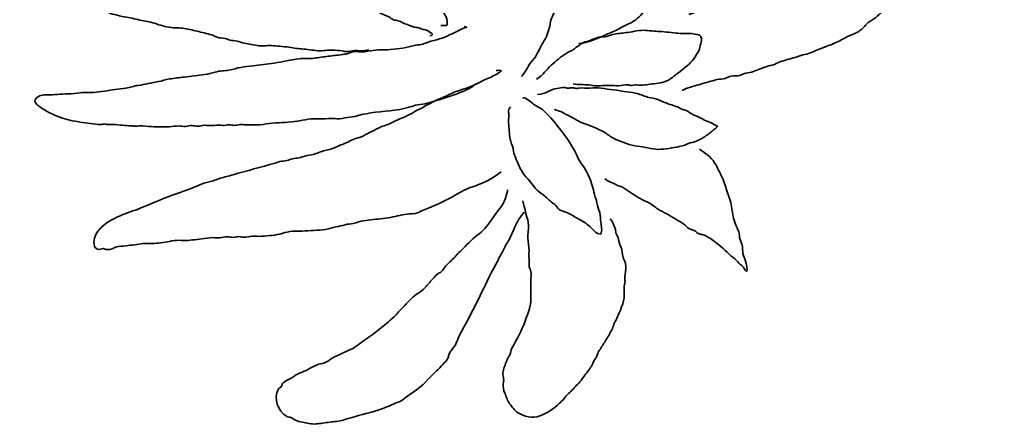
# Model space of a CAD drawing. Header units: millimetres. Extents: x 303.9 to 374.2, y -244.7 to -222.4.
# Drawn here: x 346.351 to 348.913, y -238.416 to -237.359 of the extents above; entities that cross this region are included whole.
import ezdxf

# ---------------------------------------------------------------- set-up
doc = ezdxf.new("R2010")
doc.units = ezdxf.units.MM
doc.header["$MEASUREMENT"] = 0
doc.layers.add('Bottom', color=7, linetype='Continuous', lineweight=0)

msp = doc.modelspace()

# ---------------------------------------------------------------- linework, layer by layer
at = {"layer": 'Bottom', "color": 18, "lineweight": 35, "true_color": 0x000000}
for points, knots in [([(346.9304, -235.2477), (346.9529, -235.2545), (346.9664, -235.2674), (346.9851, -235.2794), (346.9947, -235.2855), (347.0034, -235.2906), (347.0132, -235.2958), (347.0213, -235.3), (347.0261, -235.3068), (347.0336, -235.312), (347.0662, -235.3344), (347.0944, -235.3619), (347.1199, -235.3909), (347.1341, -235.4071), (347.1513, -235.4179), (347.1669, -235.4327), (347.1793, -235.4446), (347.189, -235.4597), (347.203, -235.4701), (347.2108, -235.4758), (347.2195, -235.4808), (347.227, -235.4869), (347.2348, -235.4933), (347.2388, -235.5016), (347.2453, -235.5092), (347.2498, -235.5146), (347.2551, -235.5193), (347.2594, -235.5248), (347.2647, -235.5318), (347.267, -235.5406), (347.2738, -235.5466), (347.2626, -235.5572), (347.2376, -235.5527), (347.2243, -235.5503), (347.215, -235.5485), (347.2074, -235.55), (347.198, -235.5495), (347.1847, -235.5488), (347.1746, -235.5419), (347.1622, -235.5393), (347.1529, -235.5373), (347.1444, -235.538), (347.1351, -235.5351), (347.1272, -235.5326), (347.1198, -235.5309), (347.1117, -235.5292), (347.0911, -235.5248), (347.0705, -235.5197), (347.0496, -235.5165), (347.0346, -235.5142), (347.0215, -235.5128), (347.0066, -235.5092), (346.9972, -235.507), (346.9876, -235.5054), (346.9782, -235.503), (346.9652, -235.4998), (346.9544, -235.4905), (346.9422, -235.4851), (346.9268, -235.4783), (346.9128, -235.4692), (346.8983, -235.4613), (346.8781, -235.4503), (346.8622, -235.4356), (346.8436, -235.4233), (346.8273, -235.4127), (346.8108, -235.4034), (346.7961, -235.3905), (346.7819, -235.3781), (346.7663, -235.366), (346.7498, -235.3557), (346.7345, -235.3461), (346.7185, -235.3379), (346.7023, -235.3298), (346.6836, -235.3203), (346.6691, -235.3063), (346.6511, -235.2951), (346.643, -235.29), (346.6355, -235.2856), (346.6288, -235.2792), (346.623, -235.2737), (346.6187, -235.2665), (346.6126, -235.2613), (346.6061, -235.2558), (346.5979, -235.2519), (346.5912, -235.2463), (346.5834, -235.2397), (346.574, -235.2335), (346.5649, -235.2286), (346.5557, -235.2235), (346.55, -235.2161), (346.5411, -235.2108), (346.5327, -235.2057), (346.5245, -235.2036), (346.5165, -235.1972), (346.5088, -235.191), (346.5052, -235.1864), (346.4968, -235.182), (346.4857, -235.1761), (346.4744, -235.1691), (346.4636, -235.1628), (346.4545, -235.1574), (346.4501, -235.1562), (346.4406, -235.1529), (346.4315, -235.1497), (346.4245, -235.1429), (346.4147, -235.1402), (346.4069, -235.1381), (346.4, -235.1335), (346.3918, -235.1318), (346.3809, -235.1296), (346.3714, -235.1302), (346.3606, -235.1266), (346.3432, -235.1209), (346.3244, -235.1157), (346.3062, -235.1128), (346.2977, -235.1115), (346.2875, -235.1094), (346.279, -235.1091), (346.2731, -235.1088), (346.2676, -235.1103), (346.2616, -235.11), (346.2541, -235.1095), (346.2468, -235.1061), (346.2393, -235.1057), (346.2312, -235.1052), (346.2238, -235.1081), (346.2159, -235.108), (346.2065, -235.1078), (346.2006, -235.1051), (346.1907, -235.1065), (346.1829, -235.1075), (346.1709, -235.1109), (346.1634, -235.1102), (346.1552, -235.1094), (346.1521, -235.1074), (346.1432, -235.1082), (346.136, -235.1088), (346.1307, -235.1061), (346.1238, -235.1059), (346.1167, -235.1056), (346.1097, -235.1088), (346.1026, -235.1084), (346.0946, -235.108), (346.0895, -235.1063), (346.0812, -235.1071), (346.0718, -235.1079), (346.0624, -235.1094), (346.053, -235.1106), (346.0452, -235.1116), (346.0369, -235.112), (346.0291, -235.1135), (346.019, -235.1156), (346.0112, -235.1206), (346.0018, -235.1249), (345.9871, -235.1317), (345.9715, -235.1351), (345.9566, -235.1404), (345.9228, -235.1523), (345.8873, -235.1499), (345.8525, -235.1578), (345.844, -235.1598), (345.8363, -235.1646), (345.8282, -235.1678), (345.8187, -235.1716), (345.8088, -235.1708), (345.7995, -235.1745), (345.7914, -235.1777), (345.7861, -235.1836), (345.7771, -235.1855), (345.7667, -235.1878), (345.7603, -235.1895), (345.7504, -235.1936), (345.7345, -235.2002), (345.7221, -235.2098), (345.7089, -235.2195), (345.7009, -235.2254), (345.6907, -235.2285), (345.6817, -235.2328), (345.672, -235.2374), (345.6632, -235.2433), (345.6532, -235.2476), (345.6366, -235.2547), (345.6214, -235.2644), (345.6046, -235.2724), (345.5968, -235.2761), (345.5875, -235.2791), (345.5808, -235.2839), (345.5703, -235.2913), (345.5631, -235.303), (345.5526, -235.3102), (345.5364, -235.3212), (345.5199, -235.3232), (345.5072, -235.3393), (345.5, -235.3484), (345.4993, -235.3564), (345.4943, -235.3661), (345.4894, -235.3757), (345.4785, -235.3884), (345.4706, -235.3959), (345.4575, -235.4083), (345.4371, -235.4143), (345.4236, -235.4268), (345.4077, -235.4416), (345.3928, -235.4554), (345.372, -235.4633), (345.3616, -235.4672), (345.3591, -235.4719), (345.3514, -235.4783), (345.3437, -235.4847), (345.3329, -235.489), (345.3246, -235.4949), (345.3101, -235.5053), (345.2921, -235.5135), (345.277, -235.524), (345.2592, -235.5363), (345.2465, -235.5583), (345.2308, -235.5732), (345.2153, -235.5879), (345.2049, -235.605), (345.1933, -235.6222), (345.1861, -235.6328), (345.1806, -235.644), (345.1736, -235.6547), (345.1683, -235.6628), (345.1613, -235.6697), (345.1573, -235.6787), (345.1532, -235.6879), (345.1543, -235.6973), (345.1519, -235.7072), (345.1493, -235.7182), (345.1434, -235.7264), (345.1394, -235.7369), (345.1361, -235.7455), (345.1338, -235.7544), (345.1304, -235.7631), (345.1277, -235.7699), (345.1231, -235.7749), (345.1197, -235.7817), (345.1156, -235.7899), (345.1149, -235.7995), (345.1097, -235.8075), (345.1035, -235.8171), (345.0971, -235.8277), (345.09, -235.8367), (345.0786, -235.8514), (345.0696, -235.8645), (345.0635, -235.8817), (345.0616, -235.8871), (345.0628, -235.8918), (345.0617, -235.8972), (345.0607, -235.9027), (345.0575, -235.9072), (345.0557, -235.9127), (345.0527, -235.9219), (345.0511, -235.932), (345.0488, -235.9413), (345.047, -235.9489), (345.0485, -235.9568), (345.0472, -235.9639), (345.0458, -235.9724), (345.039, -235.9776), (345.0355, -235.9855), (345.0252, -236.0087), (345.009, -236.0299), (345.0001, -236.0528), (344.986, -236.0891), (344.9671, -236.1204), (344.9466, -236.1536), (344.9408, -236.1631), (344.9312, -236.1692), (344.9247, -236.1784), (344.9183, -236.1876), (344.9091, -236.1992), (344.901, -236.2071), (344.8975, -236.2105), (344.8921, -236.2125), (344.8889, -236.2159), (344.8853, -236.2195), (344.8833, -236.2253), (344.8803, -236.2293), (344.8714, -236.2411), (344.8612, -236.2525), (344.8509, -236.2631), (344.8348, -236.2798), (344.8224, -236.2955), (344.8113, -236.3155), (344.8013, -236.3335), (344.792, -236.3525), (344.7802, -236.3692), (344.7735, -236.3786), (344.7707, -236.3887), (344.765, -236.3988), (344.7597, -236.4083), (344.7549, -236.418), (344.7496, -236.4275), (344.7441, -236.4375), (344.7373, -236.4467), (344.7323, -236.4569), (344.728, -236.4659), (344.7213, -236.4741), (344.7185, -236.4834), (344.7122, -236.5048), (344.7025, -236.5255), (344.6892, -236.5439), (344.6832, -236.5523), (344.6807, -236.5621), (344.6749, -236.5708), (344.6678, -236.5812), (344.6577, -236.5892), (344.6529, -236.6005), (344.6484, -236.6109), (344.6431, -236.6178), (344.6372, -236.6273), (344.6316, -236.6363), (344.6303, -236.6458), (344.6268, -236.6555), (344.6227, -236.6662), (344.6173, -236.6766), (344.6127, -236.6871), (344.6087, -236.6963), (344.6082, -236.7064), (344.6048, -236.7158), (344.5971, -236.7374), (344.5961, -236.7614), (344.5932, -236.7844), (344.5902, -236.8083), (344.6044, -236.8246), (344.6088, -236.8472), (344.6159, -236.8845), (344.6365, -236.9231), (344.6324, -236.9625), (344.6279, -237.0054), (344.6259, -237.0508), (344.6183, -237.0932), (344.6112, -237.1334), (344.6232, -237.1781), (344.6287, -237.2182), (344.635, -237.2638), (344.6304, -237.3111), (344.6235, -237.3564), (344.6201, -237.3789), (344.6197, -237.4037), (344.612, -237.4254), (344.6029, -237.4509), (344.5892, -237.4753), (344.5749, -237.4985), (344.5617, -237.5199), (344.5536, -237.5433), (344.5402, -237.5642), (344.532, -237.5773), (344.5262, -237.5913), (344.5181, -237.6047), (344.5111, -237.6161), (344.503, -237.6279), (344.4979, -237.6401), (344.4892, -237.6606), (344.4717, -237.6787), (344.46, -237.6981), (344.4545, -237.7073), (344.4466, -237.7148), (344.442, -237.7244), (344.4357, -237.7375), (344.4309, -237.7511), (344.4232, -237.7638), (344.4179, -237.7725), (344.4128, -237.7813), (344.4076, -237.7902), (344.4008, -237.8016), (344.3913, -237.8084), (344.3824, -237.8187), (344.3689, -237.8345), (344.3562, -237.8495), (344.3409, -237.8635), (344.3332, -237.8705), (344.3239, -237.8786), (344.3174, -237.8864), (344.3104, -237.8947), (344.3063, -237.9047), (344.2996, -237.9133), (344.2942, -237.92), (344.2884, -237.9263), (344.2829, -237.933), (344.2767, -237.9407), (344.2778, -237.948), (344.2727, -237.9551), (344.2676, -237.9441), (344.2623, -237.9318), (344.2581, -237.9201), (344.2543, -237.9092), (344.2493, -237.9039), (344.242, -237.8945), (344.2348, -237.8852), (344.231, -237.8748), (344.2262, -237.8642), (344.2101, -237.8287), (344.1971, -237.792), (344.1927, -237.7537), (344.1906, -237.7359), (344.181, -237.7203), (344.1762, -237.7031), (344.174, -237.6948), (344.174, -237.685), (344.173, -237.6765), (344.1717, -237.6661), (344.1692, -237.6597), (344.1658, -237.6499), (344.161, -237.6364), (344.1563, -237.6237), (344.1546, -237.6092), (344.1523, -237.5884), (344.1445, -237.569), (344.1418, -237.5479), (344.1369, -237.5096), (344.1407, -237.4721), (344.1363, -237.4339), (344.1353, -237.4251), (344.1367, -237.4176), (344.1375, -237.409), (344.1384, -237.4008), (344.1357, -237.3909), (344.1345, -237.3827), (344.1319, -237.3644), (344.135, -237.3478), (344.1322, -237.3295), (344.1308, -237.3196), (344.132, -237.312), (344.1325, -237.3023), (344.1329, -237.2929), (344.1303, -237.2845), (344.1297, -237.2752), (344.1287, -237.2573), (344.137, -237.2372), (344.1406, -237.2196), (344.1448, -237.1995), (344.1445, -237.1785), (344.1491, -237.1586), (344.151, -237.1502), (344.1555, -237.1427), (344.1581, -237.1345), (344.1618, -237.1224), (344.1619, -237.1092), (344.1668, -237.0974), (344.1713, -237.0864), (344.1792, -237.0766), (344.1839, -237.0653), (344.1879, -237.0558), (344.1909, -237.0474), (344.1963, -237.0384), (344.2077, -237.0198), (344.2178, -237.0019), (344.2293, -236.9834), (344.24, -236.9662), (344.2503, -236.9479), (344.2613, -236.9308), (344.266, -236.9234), (344.2727, -236.9202), (344.2788, -236.9152), (344.285, -236.9102), (344.2894, -236.9021), (344.2951, -236.8955)], [0, 0, 0, 0, 1, 1, 1, 2, 2, 2, 3, 3, 3, 4, 4, 4, 5, 5, 5, 6, 6, 6, 7, 7, 7, 8, 8, 8, 9, 9, 9, 10, 10, 10, 11, 11, 11, 12, 12, 12, 13, 13, 13, 14, 14, 14, 15, 15, 15, 16, 16, 16, 17, 17, 17, 18, 18, 18, 19, 19, 19, 20, 20, 20, 21, 21, 21, 22, 22, 22, 23, 23, 23, 24, 24, 24, 25, 25, 25, 26, 26, 26, 27, 27, 27, 28, 28, 28, 29, 29, 29, 30, 30, 30, 31, 31, 31, 32, 32, 32, 33, 33, 33, 34, 34, 34, 35, 35, 35, 36, 36, 36, 37, 37, 37, 38, 38, 38, 39, 39, 39, 40, 40, 40, 41, 41, 41, 42, 42, 42, 43, 43, 43, 44, 44, 44, 45, 45, 45, 46, 46, 46, 47, 47, 47, 48, 48, 48, 49, 49, 49, 50, 50, 50, 51, 51, 51, 52, 52, 52, 53, 53, 53, 54, 54, 54, 55, 55, 55, 56, 56, 56, 57, 57, 57, 58, 58, 58, 59, 59, 59, 60, 60, 60, 61, 61, 61, 62, 62, 62, 63, 63, 63, 64, 64, 64, 65, 65, 65, 66, 66, 66, 67, 67, 67, 68, 68, 68, 69, 69, 69, 70, 70, 70, 71, 71, 71, 72, 72, 72, 73, 73, 73, 74, 74, 74, 75, 75, 75, 76, 76, 76, 77, 77, 77, 78, 78, 78, 79, 79, 79, 80, 80, 80, 81, 81, 81, 82, 82, 82, 83, 83, 83, 84, 84, 84, 85, 85, 85, 86, 86, 86, 87, 87, 87, 88, 88, 88, 89, 89, 89, 90, 90, 90, 91, 91, 91, 92, 92, 92, 93, 93, 93, 94, 94, 94, 95, 95, 95, 96, 96, 96, 97, 97, 97, 98, 98, 98, 99, 99, 99, 100, 100, 100, 101, 101, 101, 102, 102, 102, 103, 103, 103, 104, 104, 104, 105, 105, 105, 106, 106, 106, 107, 107, 107, 108, 108, 108, 109, 109, 109, 110, 110, 110, 111, 111, 111, 112, 112, 112, 113, 113, 113, 114, 114, 114, 115, 115, 115, 116, 116, 116, 117, 117, 117, 118, 118, 118, 119, 119, 119, 120, 120, 120, 121, 121, 121, 122, 122, 122, 123, 123, 123, 124, 124, 124, 125, 125, 125, 126, 126, 126, 127, 127, 127, 128, 128, 128, 129, 129, 129, 130, 130, 130, 131, 131, 131, 132, 132, 132, 133, 133, 133, 134, 134, 134, 135, 135, 135, 136, 136, 136, 137, 137, 137, 138, 138, 138, 139, 139, 139, 140, 140, 140, 141, 141, 141, 142, 142, 142, 143, 143, 143, 144, 144, 144, 145, 145, 145, 146, 146, 146, 147, 147, 147, 148, 148, 148, 149, 149, 149, 150, 150, 150, 151, 151, 151, 152, 152, 152, 153, 153, 153, 153]), ([(347.4527, -237.3743), (347.4647, -237.3732), (347.4707, -237.3792), (347.4693, -237.3639), (347.4684, -237.3549), (347.4646, -237.3488), (347.46, -237.341), (347.4553, -237.3332), (347.4524, -237.3267), (347.4457, -237.3205), (347.4375, -237.3129), (347.4298, -237.3048), (347.4225, -237.2965), (347.4157, -237.2888), (347.409, -237.2832), (347.4039, -237.2744), (347.3985, -237.265), (347.3894, -237.2522), (347.3803, -237.2456), (347.3643, -237.2338), (347.3582, -237.2179), (347.3458, -237.2037), (347.3393, -237.1964), (347.3343, -237.1884), (347.3278, -237.1809), (347.3211, -237.1731), (347.3158, -237.1645), (347.3095, -237.1565), (347.2975, -237.1413), (347.2859, -237.126), (347.2715, -237.1125), (347.2555, -237.0974), (347.2411, -237.0811), (347.222, -237.0689), (347.2127, -237.063), (347.2034, -237.0555), (347.1936, -237.0504), (347.183, -237.0449), (347.1707, -237.0424), (347.1597, -237.0379), (347.1493, -237.0338), (347.1416, -237.0261), (347.131, -237.0232), (347.1187, -237.0198), (347.1069, -237.0148), (347.0955, -237.0093), (347.0866, -237.005), (347.0762, -237.0025), (347.067, -236.9989), (347.0565, -236.9948), (347.0478, -236.9912), (347.0382, -236.9855), (347.0285, -236.9797), (347.0181, -236.9757), (347.0091, -236.9689), (346.9992, -236.9615), (346.9905, -236.9534), (346.981, -236.9456), (346.9773, -236.9426), (346.9729, -236.9405), (346.9692, -236.9375), (346.9648, -236.9339), (346.9617, -236.9283), (346.9568, -236.9253), (346.9481, -236.9199), (346.9373, -236.9161), (346.9295, -236.9092), (346.9261, -236.9063), (346.9245, -236.9028), (346.9207, -236.9002), (346.9164, -236.8973), (346.9108, -236.8969), (346.9062, -236.8948), (346.901, -236.8923), (346.8974, -236.8884), (346.8926, -236.8855), (346.8874, -236.8822), (346.8813, -236.8814), (346.8754, -236.8794), (346.8625, -236.875), (346.865, -236.881), (346.8665, -236.8919), (346.8676, -236.9), (346.8699, -236.9087), (346.869, -236.9168), (346.8664, -236.9385), (346.875, -236.9562), (346.8777, -236.9773), (346.8788, -236.9861), (346.8794, -236.9945), (346.8828, -237.0027), (346.8868, -237.0123), (346.8878, -237.0225), (346.8916, -237.0322), (346.8994, -237.0521), (346.9041, -237.0726), (346.9111, -237.0927), (346.9141, -237.1015), (346.9186, -237.1127), (346.9236, -237.1203), (346.9298, -237.1297), (346.9375, -237.1426), (346.9467, -237.1495), (346.9571, -237.1571), (346.9626, -237.1668), (346.9733, -237.1742), (346.9841, -237.1816), (346.9926, -237.1911), (347.0034, -237.1987), (347.0132, -237.2055), (347.0205, -237.2138), (347.0287, -237.2219), (347.038, -237.2313), (347.0488, -237.238), (347.0596, -237.2447)], [0, 0, 0, 0, 1, 1, 1, 2, 2, 2, 3, 3, 3, 4, 4, 4, 5, 5, 5, 6, 6, 6, 7, 7, 7, 8, 8, 8, 9, 9, 9, 10, 10, 10, 11, 11, 11, 12, 12, 12, 13, 13, 13, 14, 14, 14, 15, 15, 15, 16, 16, 16, 17, 17, 17, 18, 18, 18, 19, 19, 19, 20, 20, 20, 21, 21, 21, 22, 22, 22, 23, 23, 23, 24, 24, 24, 25, 25, 25, 26, 26, 26, 27, 27, 27, 28, 28, 28, 29, 29, 29, 30, 30, 30, 31, 31, 31, 32, 32, 32, 33, 33, 33, 34, 34, 34, 35, 35, 35, 36, 36, 36, 37, 37, 37, 38, 38, 38, 38]), ([(348.0838, -237.5437), (348.0966, -237.537), (348.1136, -237.5332), (348.1277, -237.5289), (348.1413, -237.5247), (348.1553, -237.5213), (348.169, -237.517), (348.1764, -237.5147), (348.1841, -237.5147), (348.1918, -237.5135), (348.1981, -237.5125), (348.2021, -237.5099), (348.2079, -237.5079), (348.2137, -237.5059), (348.2229, -237.5061), (348.2292, -237.5054), (348.2362, -237.5046), (348.2401, -237.5018), (348.2464, -237.4997), (348.2524, -237.4977), (348.2591, -237.498), (348.2653, -237.4958), (348.2715, -237.4937), (348.2775, -237.4916), (348.2837, -237.4893), (348.29, -237.487), (348.2959, -237.4844), (348.3022, -237.482), (348.3097, -237.4792), (348.3177, -237.4789), (348.3249, -237.476), (348.3318, -237.4733), (348.3365, -237.4697), (348.344, -237.4676), (348.3507, -237.4658), (348.3565, -237.4634), (348.3634, -237.4618), (348.3774, -237.4588), (348.3907, -237.453), (348.4048, -237.45), (348.4178, -237.4472), (348.4299, -237.4411), (348.4421, -237.4361), (348.4565, -237.4303), (348.4716, -237.4253), (348.4858, -237.4191), (348.4977, -237.4138), (348.5091, -237.407), (348.5209, -237.4012), (348.5281, -237.3977), (348.535, -237.3956), (348.5421, -237.3916), (348.5519, -237.386), (348.5558, -237.3819), (348.5629, -237.3736), (348.5678, -237.3679), (348.5726, -237.3643), (348.5793, -237.3606), (348.5876, -237.3561), (348.592, -237.352), (348.5987, -237.3457), (348.6083, -237.3366), (348.6243, -237.3276), (348.6363, -237.321), (348.6493, -237.3139), (348.6635, -237.3086), (348.6751, -237.2996), (348.6863, -237.2909), (348.6978, -237.2837), (348.7095, -237.2754), (348.7327, -237.2591), (348.7603, -237.2482), (348.7828, -237.2309), (348.7897, -237.2257), (348.7946, -237.2204), (348.8, -237.214), (348.8052, -237.2078), (348.8112, -237.2053), (348.8179, -237.2004), (348.832, -237.19), (348.8443, -237.1767), (348.8574, -237.1652), (348.8682, -237.1556), (348.8783, -237.1453), (348.8881, -237.135), (348.8933, -237.1297), (348.9134, -237.1082), (348.9096, -237.1013), (348.9088, -237.0999), (348.8879, -237.0972), (348.8849, -237.0963), (348.8788, -237.0946), (348.8728, -237.0927), (348.8663, -237.0927), (348.8522, -237.0927), (348.8375, -237.0937), (348.8236, -237.0923), (348.8155, -237.0916), (348.8077, -237.0942), (348.7996, -237.0939), (348.793, -237.0937), (348.7874, -237.093), (348.7808, -237.0938), (348.7728, -237.0947), (348.766, -237.0926), (348.7583, -237.0931), (348.7494, -237.0938), (348.7426, -237.0944), (348.7339, -237.0937), (348.7212, -237.0927), (348.7075, -237.0929), (348.6947, -237.0946), (348.6792, -237.0966), (348.6612, -237.0966), (348.6464, -237.1014), (348.6385, -237.104), (348.6315, -237.1051), (348.6234, -237.1072), (348.6166, -237.109), (348.6102, -237.1132), (348.6036, -237.1153), (348.5877, -237.1204), (348.5715, -237.1252), (348.5552, -237.1287), (348.5473, -237.1303), (348.5409, -237.1352), (348.5335, -237.1378), (348.526, -237.1405), (348.5183, -237.1427), (348.5107, -237.1452), (348.5024, -237.1481), (348.4953, -237.1512), (348.4877, -237.1553), (348.4802, -237.1594), (348.4711, -237.1594), (348.4628, -237.1628), (348.4469, -237.1695), (348.4317, -237.1755), (348.4164, -237.1829), (348.4072, -237.1874), (348.3976, -237.1877), (348.3887, -237.1921), (348.3812, -237.1959), (348.3739, -237.2001), (348.3661, -237.2034), (348.3488, -237.2108), (348.3313, -237.217), (348.3144, -237.2256), (348.2988, -237.2334), (348.2837, -237.2424), (348.2683, -237.2506), (348.2393, -237.2659), (348.2099, -237.2785), (348.1842, -237.2985), (348.1706, -237.3092), (348.1567, -237.3201), (348.1415, -237.3281), (348.1289, -237.3347), (348.1146, -237.3422), (348.1008, -237.3456)], [0, 0, 0, 0, 1, 1, 1, 2, 2, 2, 3, 3, 3, 4, 4, 4, 5, 5, 5, 6, 6, 6, 7, 7, 7, 8, 8, 8, 9, 9, 9, 10, 10, 10, 11, 11, 11, 12, 12, 12, 13, 13, 13, 14, 14, 14, 15, 15, 15, 16, 16, 16, 17, 17, 17, 18, 18, 18, 19, 19, 19, 20, 20, 20, 21, 21, 21, 22, 22, 22, 23, 23, 23, 24, 24, 24, 25, 25, 25, 26, 26, 26, 27, 27, 27, 28, 28, 28, 29, 29, 29, 30, 30, 30, 31, 31, 31, 32, 32, 32, 33, 33, 33, 34, 34, 34, 35, 35, 35, 36, 36, 36, 37, 37, 37, 38, 38, 38, 39, 39, 39, 40, 40, 40, 41, 41, 41, 42, 42, 42, 43, 43, 43, 44, 44, 44, 45, 45, 45, 46, 46, 46, 47, 47, 47, 48, 48, 48, 49, 49, 49, 50, 50, 50, 51, 51, 51, 52, 52, 52, 53, 53, 53, 53]), ([(347.8135, -237.4217), (347.8415, -237.4182), (347.8637, -237.4072), (347.889, -237.3964), (347.9004, -237.3916), (347.9122, -237.3869), (347.9227, -237.3806), (347.9355, -237.3727), (347.9515, -237.3682), (347.9631, -237.3589), (347.9736, -237.3505), (347.9855, -237.3353), (347.9925, -237.3241), (347.9961, -237.3183), (347.9985, -237.3112), (348.0016, -237.305), (348.0049, -237.2983), (348.0068, -237.2915), (348.0069, -237.2844), (348.007, -237.2729), (348.0102, -237.2619), (348.0123, -237.2506), (348.0135, -237.2441), (348.0156, -237.2364), (348.0134, -237.2304), (348.0113, -237.2248), (348.0075, -237.2165), (348.0037, -237.2116), (347.9868, -237.1901), (347.9617, -237.1689), (347.9323, -237.166), (347.9163, -237.1644), (347.9078, -237.1719), (347.8932, -237.176), (347.8864, -237.1779), (347.8821, -237.1804), (347.8754, -237.1832), (347.8676, -237.1865), (347.8624, -237.1902), (347.8553, -237.1941), (347.8429, -237.2009), (347.8327, -237.2081), (347.8225, -237.218), (347.8165, -237.224), (347.808, -237.23), (347.8034, -237.2371), (347.7984, -237.2445), (347.7949, -237.2529), (347.7901, -237.2605), (347.7823, -237.2726), (347.7762, -237.2855), (347.7687, -237.2979), (347.7666, -237.3013), (347.7645, -237.3016), (347.7631, -237.306), (347.7619, -237.31), (347.7641, -237.3132), (347.762, -237.3171), (347.7583, -237.3242), (347.7524, -237.3298), (347.7496, -237.3376), (347.747, -237.3447), (347.7446, -237.3507), (347.7415, -237.3576), (347.738, -237.3651), (347.7386, -237.3739), (347.7357, -237.3817), (347.7331, -237.3888), (347.7319, -237.3959), (347.7286, -237.4027), (347.725, -237.4101), (347.7213, -237.4168), (347.717, -237.424), (347.7083, -237.4383), (347.704, -237.4532), (347.6921, -237.4657), (347.6804, -237.478), (347.6761, -237.4951), (347.6635, -237.5071)], [0, 0, 0, 0, 1, 1, 1, 2, 2, 2, 3, 3, 3, 4, 4, 4, 5, 5, 5, 6, 6, 6, 7, 7, 7, 8, 8, 8, 9, 9, 9, 10, 10, 10, 11, 11, 11, 12, 12, 12, 13, 13, 13, 14, 14, 14, 15, 15, 15, 16, 16, 16, 17, 17, 17, 18, 18, 18, 19, 19, 19, 20, 20, 20, 21, 21, 21, 22, 22, 22, 23, 23, 23, 24, 24, 24, 25, 25, 25, 26, 26, 26, 26]), ([(347.264, -237.438), (347.2572, -237.4389), (347.2497, -237.4407), (347.2428, -237.4404), (347.2368, -237.4401), (347.2327, -237.4389), (347.2266, -237.4394), (347.2199, -237.4399), (347.213, -237.4421), (347.2063, -237.4422), (347.1981, -237.4423), (347.1899, -237.4395), (347.1819, -237.4392), (347.1744, -237.4389), (347.1675, -237.4391), (347.1601, -237.4386), (347.1538, -237.4381), (347.1479, -237.4402), (347.1417, -237.4404), (347.1278, -237.4406), (347.1125, -237.4379), (347.099, -237.4364), (347.0857, -237.435), (347.0734, -237.4344), (347.0606, -237.4321), (347.0463, -237.4295), (347.0293, -237.4283), (347.0146, -237.4271), (347.0021, -237.4261), (346.9894, -237.428), (346.9768, -237.4271), (346.9642, -237.4261), (346.951, -237.4225), (346.9385, -237.4203), (346.9317, -237.419), (346.9257, -237.4168), (346.9191, -237.4151), (346.9128, -237.4135), (346.9065, -237.4137), (346.9005, -237.4122), (346.8945, -237.4107), (346.8898, -237.4079), (346.8831, -237.4073), (346.8746, -237.4064), (346.8695, -237.4065), (346.8619, -237.4026), (346.851, -237.397), (346.8369, -237.3945), (346.8243, -237.3913), (346.8121, -237.3881), (346.7992, -237.3857), (346.7867, -237.3829), (346.7737, -237.38), (346.7612, -237.3813), (346.7479, -237.3795), (346.7318, -237.3774), (346.7186, -237.3738), (346.7034, -237.3684), (346.6908, -237.364), (346.6784, -237.3628), (346.6655, -237.36), (346.652, -237.3571), (346.6388, -237.3536), (346.6251, -237.3519), (346.6163, -237.3509), (346.6087, -237.3472), (346.6, -237.3459), (346.5916, -237.3447), (346.5852, -237.3416), (346.5775, -237.338), (346.5702, -237.3345), (346.5634, -237.3317), (346.5556, -237.3291), (346.5474, -237.3263), (346.5402, -237.3218), (346.5319, -237.3187), (346.5175, -237.3133), (346.5043, -237.3066), (346.4933, -237.2964), (346.4875, -237.2909), (346.4812, -237.2859), (346.4751, -237.2807), (346.4693, -237.2759), (346.4578, -237.2709), (346.4543, -237.2644), (346.4552, -237.2595), (346.4688, -237.2628), (346.4736, -237.2623), (346.4812, -237.2616), (346.4888, -237.2603), (346.4964, -237.2594), (346.5043, -237.2584), (346.5123, -237.2573), (346.5203, -237.2564), (346.5297, -237.2552), (346.5375, -237.2524), (346.5463, -237.25), (346.5631, -237.2456), (346.5827, -237.2452), (346.6001, -237.243), (346.6082, -237.2419), (346.6164, -237.2406), (346.6246, -237.2398), (346.6357, -237.2386), (346.6454, -237.2406), (346.6567, -237.2391), (346.6738, -237.2368), (346.6924, -237.2327), (346.7093, -237.2341), (346.7169, -237.2348), (346.7235, -237.234), (346.7311, -237.2331), (346.742, -237.2316), (346.7501, -237.2314), (346.7606, -237.2319), (346.769, -237.2323), (346.7774, -237.2317), (346.7858, -237.2321), (346.7939, -237.2324), (346.802, -237.2329), (346.8102, -237.2331), (346.8246, -237.2335), (346.8397, -237.2362), (346.8541, -237.2341), (346.8691, -237.2319), (346.8858, -237.2335), (346.9007, -237.2341), (346.9169, -237.2348), (346.9332, -237.2344), (346.9493, -237.2357), (346.963, -237.2368), (346.9768, -237.2392), (346.9908, -237.2402), (347.0079, -237.2414), (347.0251, -237.241), (347.0423, -237.2435), (347.0603, -237.2461), (347.0757, -237.2544), (347.0924, -237.2605), (347.1002, -237.2633), (347.1085, -237.2648), (347.1164, -237.2674), (347.1261, -237.2706), (347.1352, -237.2759), (347.1453, -237.2779), (347.1613, -237.2812), (347.176, -237.2886), (347.1918, -237.291), (347.2008, -237.2924), (347.2052, -237.2968), (347.2137, -237.2997), (347.2229, -237.3028), (347.2309, -237.3069), (347.2395, -237.3116), (347.2573, -237.3214), (347.2746, -237.332), (347.2926, -237.3415), (347.3002, -237.3455), (347.3088, -237.3476), (347.3164, -237.3516), (347.3208, -237.354), (347.3243, -237.3576), (347.329, -237.3595), (347.3323, -237.3609), (347.337, -237.3603), (347.3408, -237.3617), (347.3493, -237.3647), (347.356, -237.3695), (347.3649, -237.372), (347.3697, -237.3734), (347.3735, -237.3758), (347.378, -237.3773), (347.384, -237.3794), (347.385, -237.3786), (347.3917, -237.3795), (347.3967, -237.3801), (347.3993, -237.3822), (347.4038, -237.3839), (347.4075, -237.3853), (347.4111, -237.385), (347.4147, -237.3863), (347.4193, -237.3879), (347.4405, -237.4), (347.424, -237.4012)], [0, 0, 0, 0, 1, 1, 1, 2, 2, 2, 3, 3, 3, 4, 4, 4, 5, 5, 5, 6, 6, 6, 7, 7, 7, 8, 8, 8, 9, 9, 9, 10, 10, 10, 11, 11, 11, 12, 12, 12, 13, 13, 13, 14, 14, 14, 15, 15, 15, 16, 16, 16, 17, 17, 17, 18, 18, 18, 19, 19, 19, 20, 20, 20, 21, 21, 21, 22, 22, 22, 23, 23, 23, 24, 24, 24, 25, 25, 25, 26, 26, 26, 27, 27, 27, 28, 28, 28, 29, 29, 29, 30, 30, 30, 31, 31, 31, 32, 32, 32, 33, 33, 33, 34, 34, 34, 35, 35, 35, 36, 36, 36, 37, 37, 37, 38, 38, 38, 39, 39, 39, 40, 40, 40, 41, 41, 41, 42, 42, 42, 43, 43, 43, 44, 44, 44, 45, 45, 45, 46, 46, 46, 47, 47, 47, 48, 48, 48, 49, 49, 49, 50, 50, 50, 51, 51, 51, 52, 52, 52, 53, 53, 53, 54, 54, 54, 55, 55, 55, 56, 56, 56, 57, 57, 57, 58, 58, 58, 59, 59, 59, 60, 60, 60, 61, 61, 61, 61]), ([(347.5441, -237.5255), (347.5347, -237.5376), (347.5096, -237.5477), (347.4949, -237.5525), (347.474, -237.5593), (347.4534, -237.567), (347.4322, -237.5729), (347.4251, -237.5749), (347.4186, -237.5773), (347.4115, -237.5788), (347.4031, -237.5807), (347.3944, -237.5801), (347.3861, -237.5827), (347.3678, -237.5884), (347.3505, -237.5931), (347.3312, -237.5956), (347.299, -237.5996), (347.2643, -237.6009), (347.2337, -237.6104), (347.2256, -237.613), (347.2167, -237.6133), (347.2082, -237.6144), (347.1996, -237.6155), (347.1894, -237.6185), (347.1809, -237.618), (347.1724, -237.6176), (347.1676, -237.6162), (347.1586, -237.6174), (347.1469, -237.6189), (347.1379, -237.6184), (347.1265, -237.6179), (347.1089, -237.6171), (347.0877, -237.623), (347.0702, -237.6252), (347.0475, -237.6281), (347.0261, -237.6275), (347.0036, -237.6303), (346.9931, -237.6316), (346.9822, -237.634), (346.9717, -237.6336), (346.9619, -237.6332), (346.952, -237.6345), (346.9424, -237.634), (346.9367, -237.6336), (346.9328, -237.6327), (346.9268, -237.6333), (346.9223, -237.6337), (346.9174, -237.6352), (346.9129, -237.6353), (346.9077, -237.6353), (346.9035, -237.6335), (346.8983, -237.6335), (346.8932, -237.6334), (346.8882, -237.6355), (346.883, -237.6353), (346.8747, -237.6349), (346.8684, -237.634), (346.86, -237.6351), (346.8506, -237.6365), (346.8433, -237.6351), (346.8341, -237.6349), (346.8285, -237.6348), (346.8229, -237.6374), (346.8172, -237.6374), (346.8117, -237.6374), (346.8075, -237.6359), (346.8021, -237.6356), (346.7966, -237.6354), (346.7906, -237.6377), (346.785, -237.6381), (346.7788, -237.6385), (346.7732, -237.6366), (346.767, -237.6368), (346.7504, -237.6371), (346.7347, -237.6405), (346.7181, -237.6391), (346.7104, -237.6384), (346.7036, -237.6388), (346.6959, -237.6385), (346.6858, -237.6381), (346.6759, -237.6366), (346.666, -237.6362), (346.6612, -237.6361), (346.6573, -237.6379), (346.6525, -237.6374), (346.6482, -237.6369), (346.6453, -237.6365), (346.6409, -237.6364), (346.634, -237.6361), (346.6268, -237.6355), (346.62, -237.6348), (346.612, -237.6341), (346.6039, -237.6331), (346.5955, -237.6328), (346.5906, -237.6326), (346.5861, -237.6335), (346.5812, -237.6331), (346.5786, -237.6322), (346.5759, -237.6316), (346.5731, -237.6314), (346.5698, -237.6319), (346.5665, -237.6325), (346.5632, -237.633), (346.5452, -237.6324), (346.5265, -237.629), (346.5086, -237.6264), (346.4903, -237.6237), (346.4735, -237.6203), (346.4562, -237.6139), (346.4372, -237.6069), (346.4202, -237.5984), (346.4039, -237.5865), (346.3959, -237.5806), (346.386, -237.5752), (346.3938, -237.5651), (346.3997, -237.5574), (346.4127, -237.5546), (346.4223, -237.555), (346.4408, -237.5559), (346.4592, -237.5526), (346.4777, -237.5532), (346.4882, -237.5536), (346.499, -237.5513), (346.5095, -237.5499), (346.5217, -237.5483), (346.5324, -237.55), (346.5443, -237.5489), (346.5631, -237.5473), (346.5819, -237.5441), (346.6006, -237.5417), (346.61, -237.5405), (346.6195, -237.5398), (346.6288, -237.5382), (346.64, -237.5364), (346.6494, -237.5322), (346.661, -237.5308), (346.6792, -237.5286), (346.6955, -237.5236), (346.7133, -237.5209), (346.7237, -237.5194), (346.7322, -237.5151), (346.7429, -237.5138), (346.7559, -237.5123), (346.7688, -237.5105), (346.7818, -237.5089), (346.7994, -237.5067), (346.817, -237.5044), (346.8346, -237.5022), (346.8448, -237.5009), (346.8528, -237.4991), (346.8623, -237.4961), (346.874, -237.4925), (346.8871, -237.4926), (346.8992, -237.4908), (346.9101, -237.4892), (346.9186, -237.4849), (346.9296, -237.4836), (346.9399, -237.4824), (346.9502, -237.481), (346.9605, -237.4797), (346.9793, -237.4773), (346.9981, -237.4749), (347.0169, -237.4725), (347.0392, -237.4697), (347.0593, -237.4639), (347.0816, -237.4611), (347.0937, -237.4595), (347.1047, -237.4611), (347.1165, -237.4601), (347.1288, -237.4591), (347.1413, -237.4568), (347.1536, -237.4553), (347.1655, -237.4538), (347.1775, -237.4523), (347.1895, -237.4508), (347.1945, -237.4501), (347.1996, -237.4497), (347.2046, -237.4489), (347.2117, -237.4477), (347.2173, -237.4443), (347.2243, -237.4428), (347.2308, -237.4414), (347.2362, -237.4432), (347.2425, -237.4433), (347.2491, -237.4435), (347.2553, -237.4425), (347.2619, -237.4416), (347.2709, -237.4404), (347.2801, -237.4389), (347.2891, -237.4381), (347.3002, -237.4371), (347.3099, -237.4389), (347.3213, -237.4374), (347.3319, -237.436), (347.3425, -237.4347), (347.3532, -237.4334), (347.3643, -237.432), (347.3728, -237.4289), (347.3833, -237.4261), (347.388, -237.4249), (347.3935, -237.4252), (347.3984, -237.4244), (347.4042, -237.4236), (347.4068, -237.4219), (347.4121, -237.42), (347.4316, -237.4134), (347.4514, -237.4103), (347.4704, -237.4013), (347.4794, -237.397), (347.4887, -237.393), (347.4975, -237.3886), (347.5036, -237.3856), (347.5133, -237.3794), (347.5201, -237.3792), (347.5182, -237.3775), (347.5164, -237.3771), (347.5139, -237.3766)], [0, 0, 0, 0, 1, 1, 1, 2, 2, 2, 3, 3, 3, 4, 4, 4, 5, 5, 5, 6, 6, 6, 7, 7, 7, 8, 8, 8, 9, 9, 9, 10, 10, 10, 11, 11, 11, 12, 12, 12, 13, 13, 13, 14, 14, 14, 15, 15, 15, 16, 16, 16, 17, 17, 17, 18, 18, 18, 19, 19, 19, 20, 20, 20, 21, 21, 21, 22, 22, 22, 23, 23, 23, 24, 24, 24, 25, 25, 25, 26, 26, 26, 27, 27, 27, 28, 28, 28, 29, 29, 29, 30, 30, 30, 31, 31, 31, 32, 32, 32, 33, 33, 33, 34, 34, 34, 35, 35, 35, 36, 36, 36, 37, 37, 37, 38, 38, 38, 39, 39, 39, 40, 40, 40, 41, 41, 41, 42, 42, 42, 43, 43, 43, 44, 44, 44, 45, 45, 45, 46, 46, 46, 47, 47, 47, 48, 48, 48, 49, 49, 49, 50, 50, 50, 51, 51, 51, 52, 52, 52, 53, 53, 53, 54, 54, 54, 55, 55, 55, 56, 56, 56, 57, 57, 57, 58, 58, 58, 59, 59, 59, 60, 60, 60, 61, 61, 61, 62, 62, 62, 63, 63, 63, 64, 64, 64, 65, 65, 65, 66, 66, 66, 67, 67, 67, 68, 68, 68, 69, 69, 69, 70, 70, 70, 71, 71, 71, 72, 72, 72, 72]), ([(347.7986, -237.5266), (347.8122, -237.5297), (347.8266, -237.5281), (347.8402, -237.5296), (347.8466, -237.5302), (347.8529, -237.5325), (347.8595, -237.5323), (347.8667, -237.5321), (347.8726, -237.5308), (347.8798, -237.5312), (347.8855, -237.5316), (347.8899, -237.5314), (347.8957, -237.5308), (347.9033, -237.5301), (347.9099, -237.5318), (347.9173, -237.5316), (347.9249, -237.5313), (347.9325, -237.5285), (347.9401, -237.5289), (347.9435, -237.5291), (347.946, -237.5307), (347.9494, -237.5309), (347.9542, -237.5313), (347.9589, -237.5291), (347.964, -237.5296), (347.9759, -237.531), (347.987, -237.5293), (347.9994, -237.5277), (348.0137, -237.5259), (348.0284, -237.5255), (348.0413, -237.5199), (348.0536, -237.5146), (348.0635, -237.5058), (348.074, -237.4977), (348.0861, -237.4883), (348.0998, -237.4781), (348.1096, -237.4668), (348.1147, -237.4608), (348.1204, -237.4517), (348.1247, -237.4448), (348.1285, -237.4386), (348.1299, -237.4333), (348.1311, -237.4264), (348.1322, -237.4206), (348.1348, -237.4144), (348.1344, -237.4084), (348.1338, -237.3993), (348.1254, -237.3988), (348.1168, -237.3966), (348.1105, -237.395), (348.1057, -237.3951), (348.0993, -237.3949), (348.0926, -237.3946), (348.0852, -237.3954), (348.0787, -237.3951), (348.0628, -237.3942), (348.0466, -237.3913), (348.0306, -237.3902), (348.0163, -237.3892), (348.0021, -237.3887), (347.9881, -237.3871), (347.9737, -237.3856), (347.9563, -237.3904), (347.9419, -237.3922), (347.9303, -237.3937), (347.9187, -237.3953), (347.9071, -237.3966), (347.8987, -237.3976), (347.8939, -237.4004), (347.8864, -237.4027), (347.8799, -237.4048), (347.872, -237.4033), (347.8653, -237.4051), (347.8566, -237.4073), (347.8487, -237.4115), (347.8404, -237.4143), (347.8329, -237.4169), (347.8274, -237.4173), (347.8207, -237.4217), (347.8141, -237.4259), (347.8083, -237.4297), (347.8024, -237.4348), (347.7956, -237.4406), (347.7877, -237.4429), (347.7803, -237.4473), (347.766, -237.4558), (347.7532, -237.4672), (347.7413, -237.4781), (347.7348, -237.484), (347.7299, -237.4901), (347.724, -237.4962), (347.7192, -237.5011), (347.711, -237.5109), (347.7043, -237.5126), (347.7042, -237.5135), (347.7041, -237.5144), (347.704, -237.5153)], [0, 0, 0, 0, 1, 1, 1, 2, 2, 2, 3, 3, 3, 4, 4, 4, 5, 5, 5, 6, 6, 6, 7, 7, 7, 8, 8, 8, 9, 9, 9, 10, 10, 10, 11, 11, 11, 12, 12, 12, 13, 13, 13, 14, 14, 14, 15, 15, 15, 16, 16, 16, 17, 17, 17, 18, 18, 18, 19, 19, 19, 20, 20, 20, 21, 21, 21, 22, 22, 22, 23, 23, 23, 24, 24, 24, 25, 25, 25, 26, 26, 26, 27, 27, 27, 28, 28, 28, 29, 29, 29, 30, 30, 30, 31, 31, 31, 32, 32, 32, 32]), ([(347.6102, -237.7562), (347.5949, -237.7701), (347.5726, -237.7816), (347.5536, -237.7892), (347.5374, -237.7956), (347.5212, -237.7992), (347.5061, -237.8084), (347.4756, -237.827), (347.4425, -237.843), (347.4091, -237.8555), (347.4031, -237.8577), (347.3976, -237.8618), (347.3915, -237.8637), (347.3834, -237.8662), (347.3726, -237.8659), (347.3641, -237.867), (347.3469, -237.8692), (347.3317, -237.8745), (347.3145, -237.8766), (347.2973, -237.8787), (347.2801, -237.8809), (347.2628, -237.8831), (347.2545, -237.8842), (347.2459, -237.8846), (347.2379, -237.887), (347.2326, -237.8886), (347.2288, -237.8906), (347.2232, -237.8915), (347.216, -237.8927), (347.2091, -237.8928), (347.202, -237.8948), (347.1934, -237.8974), (347.1867, -237.899), (347.1778, -237.9004), (347.1679, -237.9019), (347.1609, -237.906), (347.1509, -237.9072), (347.1301, -237.9096), (347.1103, -237.91), (347.0896, -237.9117), (347.0811, -237.9124), (347.0733, -237.9105), (347.0647, -237.9115), (347.0547, -237.9125), (347.047, -237.9145), (347.0377, -237.9174), (347.0214, -237.9226), (347.001, -237.9232), (346.9839, -237.925), (346.9752, -237.9259), (346.9675, -237.924), (346.9587, -237.9248), (346.9521, -237.9253), (346.9452, -237.9277), (346.9386, -237.9275), (346.9335, -237.9275), (346.9293, -237.9256), (346.9241, -237.9257), (346.9194, -237.9258), (346.9148, -237.9277), (346.9101, -237.9278), (346.9044, -237.928), (346.8993, -237.9261), (346.8936, -237.9262), (346.8873, -237.9264), (346.8808, -237.9283), (346.8745, -237.9289), (346.8654, -237.9298), (346.8574, -237.9279), (346.8484, -237.9287), (346.8392, -237.9296), (346.8301, -237.9311), (346.821, -237.9323), (346.8047, -237.9343), (346.7892, -237.9371), (346.7733, -237.9357), (346.7581, -237.9344), (346.7406, -237.9391), (346.7254, -237.941), (346.7182, -237.9419), (346.7108, -237.9433), (346.7036, -237.9439), (346.6935, -237.9446), (346.6844, -237.9428), (346.6741, -237.9442), (346.6591, -237.9462), (346.644, -237.948), (346.629, -237.9499), (346.6212, -237.9509), (346.6116, -237.9505), (346.6043, -237.9528), (346.5959, -237.9555), (346.5898, -237.9603), (346.58, -237.9596), (346.5761, -237.9593), (346.5732, -237.9575), (346.5693, -237.9572), (346.5645, -237.9569), (346.5597, -237.9602), (346.5547, -237.9588), (346.5467, -237.9564), (346.5452, -237.9476), (346.5453, -237.9407), (346.5454, -237.9339), (346.5476, -237.9262), (346.5506, -237.92), (346.5566, -237.9079), (346.5639, -237.9021), (346.5742, -237.8937), (346.6042, -237.8693), (346.6468, -237.8616), (346.6815, -237.8452), (346.6977, -237.8375), (346.7152, -237.8317), (346.7318, -237.8249), (346.7528, -237.8163), (346.7737, -237.8095), (346.795, -237.8019), (346.8121, -237.7958), (346.8283, -237.7861), (346.8462, -237.783), (346.8567, -237.7812), (346.8653, -237.7762), (346.8755, -237.7734), (346.8867, -237.7703), (346.8979, -237.7676), (346.909, -237.7644), (346.9454, -237.7537), (346.9821, -237.7442), (347.0188, -237.7339), (347.025, -237.7321), (347.0296, -237.73), (347.0362, -237.729), (347.0423, -237.7281), (347.048, -237.7281), (347.0539, -237.7261), (347.0596, -237.7242), (347.0619, -237.7227), (347.0683, -237.7216), (347.0742, -237.7207), (347.0794, -237.7208), (347.0851, -237.7189), (347.0934, -237.7161), (347.1002, -237.7143), (347.1094, -237.7132), (347.1217, -237.7118), (347.1305, -237.7068), (347.142, -237.7032), (347.1521, -237.7), (347.1623, -237.6985), (347.1723, -237.6945), (347.1824, -237.6904), (347.1925, -237.6858), (347.2027, -237.6815), (347.2136, -237.677), (347.2244, -237.6703), (347.2359, -237.6673), (347.2408, -237.6659), (347.2442, -237.6667), (347.2486, -237.6638), (347.2529, -237.661), (347.2557, -237.6592), (347.2603, -237.6569), (347.2705, -237.6517), (347.2808, -237.6468), (347.2908, -237.6413), (347.2998, -237.6364), (347.3094, -237.6361), (347.3182, -237.6313), (347.337, -237.621), (347.3572, -237.614), (347.3763, -237.604), (347.3805, -237.6019), (347.3832, -237.5995), (347.387, -237.5971), (347.3918, -237.594), (347.3973, -237.5933), (347.4024, -237.59), (347.4119, -237.5836), (347.4224, -237.5795), (347.4324, -237.5736), (347.4415, -237.5683), (347.4513, -237.5654), (347.461, -237.5609), (347.4722, -237.5558), (347.4841, -237.5492), (347.4958, -237.5455), (347.5156, -237.5394), (347.5337, -237.5333), (347.5519, -237.5237), (347.5714, -237.5133), (347.5936, -237.5071), (347.6106, -237.4929), (347.6064, -237.4901), (347.6019, -237.4915), (347.5971, -237.4922)], [0, 0, 0, 0, 1, 1, 1, 2, 2, 2, 3, 3, 3, 4, 4, 4, 5, 5, 5, 6, 6, 6, 7, 7, 7, 8, 8, 8, 9, 9, 9, 10, 10, 10, 11, 11, 11, 12, 12, 12, 13, 13, 13, 14, 14, 14, 15, 15, 15, 16, 16, 16, 17, 17, 17, 18, 18, 18, 19, 19, 19, 20, 20, 20, 21, 21, 21, 22, 22, 22, 23, 23, 23, 24, 24, 24, 25, 25, 25, 26, 26, 26, 27, 27, 27, 28, 28, 28, 29, 29, 29, 30, 30, 30, 31, 31, 31, 32, 32, 32, 33, 33, 33, 34, 34, 34, 35, 35, 35, 36, 36, 36, 37, 37, 37, 38, 38, 38, 39, 39, 39, 40, 40, 40, 41, 41, 41, 42, 42, 42, 43, 43, 43, 44, 44, 44, 45, 45, 45, 46, 46, 46, 47, 47, 47, 48, 48, 48, 49, 49, 49, 50, 50, 50, 51, 51, 51, 52, 52, 52, 53, 53, 53, 54, 54, 54, 55, 55, 55, 56, 56, 56, 57, 57, 57, 58, 58, 58, 59, 59, 59, 60, 60, 60, 61, 61, 61, 62, 62, 62, 63, 63, 63, 64, 64, 64, 65, 65, 65, 65]), ([(347.7499, -237.5925), (347.7546, -237.5976), (347.7606, -237.5965), (347.7666, -237.599), (347.7707, -237.6007), (347.7746, -237.6034), (347.7785, -237.6055), (347.7868, -237.6099), (347.7955, -237.6139), (347.8035, -237.6188), (347.8126, -237.6244), (347.8195, -237.6285), (347.8301, -237.6312), (347.8397, -237.6337), (347.8479, -237.6378), (347.8566, -237.642), (347.867, -237.647), (347.876, -237.6498), (347.8855, -237.6567), (347.8936, -237.6625), (347.901, -237.6683), (347.9106, -237.6718), (347.9285, -237.6783), (347.9477, -237.6878), (347.9668, -237.6896), (347.9851, -237.6913), (348.0033, -237.6975), (348.0215, -237.6978), (348.0386, -237.6981), (348.0593, -237.6934), (348.0762, -237.6907), (348.0868, -237.6891), (348.0945, -237.6842), (348.1046, -237.6812), (348.1121, -237.6791), (348.1197, -237.6771), (348.1268, -237.6737), (348.1354, -237.6696), (348.1451, -237.6633), (348.1526, -237.6578), (348.1559, -237.6554), (348.1591, -237.6528), (348.1622, -237.6502), (348.1666, -237.6463), (348.173, -237.6416), (348.1768, -237.6374), (348.1702, -237.6349), (348.1652, -237.6303), (348.1586, -237.6279), (348.1524, -237.6257), (348.15, -237.6253), (348.1442, -237.6223), (348.1338, -237.6169), (348.1246, -237.6123), (348.1138, -237.6081), (348.1062, -237.6052), (348.1015, -237.5993), (348.0943, -237.5961), (348.0908, -237.5946), (348.0866, -237.5945), (348.0831, -237.5929), (348.0775, -237.5904), (348.0738, -237.5873), (348.0678, -237.5855), (348.0628, -237.584), (348.0577, -237.5823), (348.0529, -237.5808), (348.0428, -237.5776), (348.0324, -237.5731), (348.0224, -237.5687), (348.0128, -237.5645), (348.0029, -237.5641), (347.9931, -237.5611), (347.9825, -237.5579), (347.9722, -237.553), (347.961, -237.5507), (347.9515, -237.5488), (347.9419, -237.548), (347.9323, -237.5466), (347.9226, -237.5452), (347.9144, -237.5428), (347.9045, -237.5422), (347.8934, -237.5416), (347.8826, -237.5394), (347.8717, -237.5381), (347.861, -237.5368), (347.8527, -237.5366), (347.8423, -237.5377), (347.8324, -237.5388), (347.8245, -237.5364), (347.8144, -237.5378), (347.8106, -237.5384), (347.8076, -237.5388), (347.8038, -237.5384), (347.8013, -237.5371), (347.7985, -237.5365), (347.7956, -237.5367), (347.7922, -237.5372), (347.7889, -237.5378), (347.7856, -237.5383), (347.7818, -237.5381), (347.7787, -237.5362), (347.7749, -237.536), (347.7694, -237.5357), (347.7624, -237.5376), (347.757, -237.5385), (347.7481, -237.5399), (347.7415, -237.5432), (347.7334, -237.5471), (347.7238, -237.5519), (347.7162, -237.5536), (347.7056, -237.5549)], [0, 0, 0, 0, 1, 1, 1, 2, 2, 2, 3, 3, 3, 4, 4, 4, 5, 5, 5, 6, 6, 6, 7, 7, 7, 8, 8, 8, 9, 9, 9, 10, 10, 10, 11, 11, 11, 12, 12, 12, 13, 13, 13, 14, 14, 14, 15, 15, 15, 16, 16, 16, 17, 17, 17, 18, 18, 18, 19, 19, 19, 20, 20, 20, 21, 21, 21, 22, 22, 22, 23, 23, 23, 24, 24, 24, 25, 25, 25, 26, 26, 26, 27, 27, 27, 28, 28, 28, 29, 29, 29, 30, 30, 30, 31, 31, 31, 32, 32, 32, 33, 33, 33, 34, 34, 34, 35, 35, 35, 36, 36, 36, 37, 37, 37, 37]), ([(347.6346, -237.5871), (347.6259, -237.5967), (347.6317, -237.6039), (347.6302, -237.6142), (347.6292, -237.6214), (347.629, -237.6266), (347.63, -237.6342), (347.6317, -237.6474), (347.6311, -237.664), (347.6354, -237.6766), (347.6384, -237.6856), (347.6415, -237.6927), (347.6426, -237.7023), (347.6434, -237.71), (347.6467, -237.7167), (347.6498, -237.7239), (347.6566, -237.7394), (347.6622, -237.7563), (347.6749, -237.7695), (347.6886, -237.7837), (347.6999, -237.8028), (347.7163, -237.8142), (347.726, -237.821), (347.7336, -237.8285), (347.7423, -237.8359), (347.746, -237.839), (347.7502, -237.8406), (347.7535, -237.8442), (347.7579, -237.8491), (347.758, -237.8535), (347.7648, -237.8565), (347.7749, -237.8608), (347.7846, -237.8636), (347.7943, -237.8691), (347.8032, -237.8741), (347.8111, -237.8793), (347.8204, -237.884), (347.83, -237.8889), (347.8408, -237.8981), (347.8486, -237.9055), (347.8556, -237.9122), (347.8592, -237.9188), (347.8708, -237.919), (347.8751, -237.9089), (347.8725, -237.8989), (347.8711, -237.8885), (347.8701, -237.8804), (347.8701, -237.8711), (347.868, -237.8632), (347.8655, -237.8541), (347.862, -237.847), (347.8608, -237.8373), (347.8598, -237.8288), (347.8556, -237.8231), (347.8542, -237.8151), (347.8514, -237.7999), (347.8465, -237.7847), (347.8405, -237.7704), (347.8369, -237.7616), (347.8319, -237.7538), (347.8273, -237.7454), (347.8227, -237.7371), (347.8166, -237.7317), (347.8129, -237.7232), (347.7992, -237.6921), (347.7803, -237.6647), (347.7587, -237.6379), (347.7468, -237.6233), (347.7331, -237.6061), (347.7181, -237.594), (347.7111, -237.5884), (347.7019, -237.5849), (347.6945, -237.5795), (347.6883, -237.5751), (347.6753, -237.5619), (347.6673, -237.5631)], [0, 0, 0, 0, 1, 1, 1, 2, 2, 2, 3, 3, 3, 4, 4, 4, 5, 5, 5, 6, 6, 6, 7, 7, 7, 8, 8, 8, 9, 9, 9, 10, 10, 10, 11, 11, 11, 12, 12, 12, 13, 13, 13, 14, 14, 14, 15, 15, 15, 16, 16, 16, 17, 17, 17, 18, 18, 18, 19, 19, 19, 20, 20, 20, 21, 21, 21, 22, 22, 22, 23, 23, 23, 24, 24, 24, 25, 25, 25, 25]), ([(348.129, -237.6973), (348.1444, -237.7083), (348.159, -237.717), (348.1686, -237.7329), (348.1761, -237.7452), (348.1818, -237.7585), (348.1884, -237.7711), (348.192, -237.7779), (348.1933, -237.7849), (348.1959, -237.7918), (348.1983, -237.798), (348.1996, -237.8047), (348.202, -237.811), (348.207, -237.8237), (348.2122, -237.8385), (348.2138, -237.8525), (348.2156, -237.8666), (348.2177, -237.88), (348.2231, -237.8931), (348.2258, -237.8997), (348.2292, -237.9059), (348.2317, -237.9127), (348.2341, -237.9193), (348.2326, -237.9268), (348.235, -237.9331), (348.2378, -237.9407), (348.2403, -237.9449), (348.2414, -237.9533), (348.2422, -237.9599), (348.2417, -237.9688), (348.244, -237.975), (348.2485, -237.9866), (348.2555, -238.0033), (348.2526, -238.0162), (348.2468, -238.014), (348.2472, -238.0099), (348.2439, -238.0056), (348.2412, -238.0022), (348.238, -238.0006), (348.2346, -237.9979), (348.2304, -237.9944), (348.228, -237.9898), (348.2239, -237.9862), (348.2201, -237.9829), (348.2159, -237.9798), (348.2121, -237.9765), (348.1974, -237.9636), (348.184, -237.9498), (348.168, -237.9383), (348.1592, -237.932), (348.1493, -237.9246), (348.1389, -237.9208), (348.1359, -237.9197), (348.1323, -237.9203), (348.1296, -237.9193), (348.124, -237.9171), (348.1203, -237.9122), (348.1149, -237.9098), (348.1102, -237.9077), (348.1053, -237.9077), (348.101, -237.9049), (348.0961, -237.9017), (348.0933, -237.8965), (348.0884, -237.8931), (348.0815, -237.8885), (348.0742, -237.8843), (348.0669, -237.8802), (348.0591, -237.8759), (348.0514, -237.871), (348.0436, -237.8666), (348.036, -237.8623), (348.0278, -237.8588), (348.0207, -237.854), (348.0128, -237.8485), (348.0049, -237.8425), (347.9969, -237.8375), (347.9897, -237.8331), (347.9815, -237.8307), (347.9741, -237.8266), (347.9598, -237.8189), (347.9468, -237.8085), (347.9331, -237.8), (347.9257, -237.7954), (347.9164, -237.7933), (347.9084, -237.7891), (347.899, -237.7841), (347.89, -237.7815), (347.8813, -237.7751)], [0, 0, 0, 0, 1, 1, 1, 2, 2, 2, 3, 3, 3, 4, 4, 4, 5, 5, 5, 6, 6, 6, 7, 7, 7, 8, 8, 8, 9, 9, 9, 10, 10, 10, 11, 11, 11, 12, 12, 12, 13, 13, 13, 14, 14, 14, 15, 15, 15, 16, 16, 16, 17, 17, 17, 18, 18, 18, 19, 19, 19, 20, 20, 20, 21, 21, 21, 22, 22, 22, 23, 23, 23, 24, 24, 24, 25, 25, 25, 26, 26, 26, 27, 27, 27, 28, 28, 28, 29, 29, 29, 29]), ([(347.6706, -237.8615), (347.6604, -237.874), (347.6522, -237.8862), (347.6461, -237.9004), (347.641, -237.9122), (347.6355, -237.925), (347.6295, -237.9364), (347.6267, -237.9418), (347.623, -237.9459), (347.6207, -237.9515), (347.6176, -237.9588), (347.6135, -237.9652), (347.6097, -237.9723), (347.6037, -237.9833), (347.5991, -237.9947), (347.5926, -238.0055), (347.5783, -238.0295), (347.5678, -238.0545), (347.5557, -238.0793), (347.5431, -238.1052), (347.5298, -238.1309), (347.516, -238.1564), (347.5096, -238.1683), (347.5032, -238.1794), (347.498, -238.1914), (347.4953, -238.1975), (347.4926, -238.2055), (347.4891, -238.2112), (347.4843, -238.2188), (347.477, -238.2242), (347.4741, -238.233), (347.4721, -238.2387), (347.4726, -238.242), (347.4688, -238.2472), (347.4644, -238.2533), (347.459, -238.2587), (347.4538, -238.2641), (347.4427, -238.2755), (347.4299, -238.2862), (347.4197, -238.2983), (347.4024, -238.3187), (347.3764, -238.3338), (347.3549, -238.3503), (347.3481, -238.3556), (347.3467, -238.3562), (347.3382, -238.3591), (347.3315, -238.3614), (347.3252, -238.3648), (347.3187, -238.3675), (347.3055, -238.3728), (347.2913, -238.3788), (347.2776, -238.3827), (347.2511, -238.3904), (347.223, -238.3963), (347.1973, -238.4053), (347.1867, -238.409), (347.1735, -238.4091), (347.1622, -238.4105), (347.1499, -238.412), (347.1376, -238.414), (347.1253, -238.4152), (347.1134, -238.4163), (347.1022, -238.4128), (347.0908, -238.4105), (347.0843, -238.4091), (347.0779, -238.4083), (347.072, -238.4054), (347.0679, -238.4034), (347.0651, -238.4003), (347.0604, -238.3987), (347.0565, -238.3974), (347.0527, -238.3971), (347.049, -238.3951), (347.026, -238.3823), (347.0145, -238.3477), (347.0272, -238.3253), (347.0291, -238.3219), (347.0335, -238.3199), (347.0356, -238.3168), (347.0371, -238.3146), (347.0372, -238.3118), (347.0386, -238.3098), (347.0431, -238.3034), (347.0509, -238.3012), (347.0578, -238.2976), (347.065, -238.2939), (347.0705, -238.2885), (347.0777, -238.2849), (347.0865, -238.2804), (347.0963, -238.2779), (347.1049, -238.2729), (347.1123, -238.2686), (347.1195, -238.2646), (347.1275, -238.2612), (347.1344, -238.2583), (347.1411, -238.2578), (347.1482, -238.2555), (347.1561, -238.2529), (347.1615, -238.2479), (347.1681, -238.2436), (347.176, -238.2387), (347.1849, -238.2353), (347.1934, -238.2314), (347.201, -238.2279), (347.2086, -238.2244), (347.2162, -238.221), (347.2249, -238.2171), (347.2288, -238.2139), (347.236, -238.2085), (347.2486, -238.1989), (347.2624, -238.1899), (347.2753, -238.1805), (347.2873, -238.1716), (347.2986, -238.1625), (347.3101, -238.1527), (347.317, -238.1469), (347.3237, -238.1412), (347.3304, -238.1352), (347.3374, -238.1289), (347.3423, -238.1213), (347.3492, -238.1149), (347.3609, -238.1038), (347.3717, -238.0907), (347.3838, -238.0802), (347.3908, -238.0742), (347.3994, -238.0709), (347.4062, -238.0642), (347.4132, -238.0573), (347.4193, -238.0499), (347.4257, -238.0426), (347.4312, -238.0362), (347.4379, -238.0281), (347.4443, -238.0227), (347.4472, -238.0203), (347.4513, -238.02), (347.4538, -238.0178), (347.4585, -238.0139), (347.4595, -238.0089), (347.4635, -238.0046), (347.4695, -237.9981), (347.4767, -237.9909), (347.4833, -237.9847), (347.4912, -237.9775), (347.4976, -237.969), (347.5056, -237.9618), (347.5197, -237.9491), (347.5313, -237.9338), (347.5469, -237.9229), (347.5622, -237.9121), (347.5739, -237.8982), (347.5839, -237.8831), (347.5927, -237.8697), (347.6033, -237.8569), (347.6128, -237.8439), (347.6173, -237.8379), (347.6201, -237.8297), (347.6222, -237.8226), (347.6237, -237.8175), (347.6273, -237.8092), (347.6272, -237.8039)], [0, 0, 0, 0, 1, 1, 1, 2, 2, 2, 3, 3, 3, 4, 4, 4, 5, 5, 5, 6, 6, 6, 7, 7, 7, 8, 8, 8, 9, 9, 9, 10, 10, 10, 11, 11, 11, 12, 12, 12, 13, 13, 13, 14, 14, 14, 15, 15, 15, 16, 16, 16, 17, 17, 17, 18, 18, 18, 19, 19, 19, 20, 20, 20, 21, 21, 21, 22, 22, 22, 23, 23, 23, 24, 24, 24, 25, 25, 25, 26, 26, 26, 27, 27, 27, 28, 28, 28, 29, 29, 29, 30, 30, 30, 31, 31, 31, 32, 32, 32, 33, 33, 33, 34, 34, 34, 35, 35, 35, 36, 36, 36, 37, 37, 37, 38, 38, 38, 39, 39, 39, 40, 40, 40, 41, 41, 41, 42, 42, 42, 43, 43, 43, 44, 44, 44, 45, 45, 45, 46, 46, 46, 47, 47, 47, 48, 48, 48, 49, 49, 49, 50, 50, 50, 51, 51, 51, 52, 52, 52, 53, 53, 53, 53]), ([(347.895, -237.8796), (347.9024, -237.8848), (347.905, -237.897), (347.9082, -237.9045), (347.9099, -237.9084), (347.9094, -237.9119), (347.9104, -237.9159), (347.9115, -237.9205), (347.9147, -237.9239), (347.9159, -237.9285), (347.9181, -237.9367), (347.9195, -237.9445), (347.9234, -237.9525), (347.9278, -237.9616), (347.9268, -237.9703), (347.9295, -237.98), (347.9318, -237.988), (347.9355, -237.9934), (347.9362, -238.0022), (347.937, -238.0119), (347.9349, -238.0215), (347.9335, -238.0308), (347.933, -238.035), (347.9343, -238.0382), (347.9344, -238.0423), (347.9345, -238.0466), (347.9322, -238.05), (347.932, -238.0542), (347.9317, -238.0624), (347.9318, -238.0701), (347.932, -238.0782), (347.9325, -238.0978), (347.9202, -238.1218), (347.9127, -238.1397), (347.9104, -238.145), (347.9068, -238.1492), (347.905, -238.1547), (347.9032, -238.1604), (347.9022, -238.1642), (347.8994, -238.1696), (347.8945, -238.1792), (347.8889, -238.189), (347.8832, -238.1981), (347.8778, -238.2068), (347.8726, -238.2152), (347.8666, -238.2234), (347.8628, -238.2286), (347.8629, -238.2341), (347.8599, -238.2395), (347.8571, -238.2447), (347.8532, -238.2488), (347.851, -238.2545), (347.8465, -238.2662), (347.8406, -238.2721), (347.8332, -238.2824), (347.8255, -238.2932), (347.8195, -238.3026), (347.8098, -238.3121), (347.8018, -238.3199), (347.7947, -238.3284), (347.7864, -238.3358), (347.7774, -238.3438), (347.7723, -238.3534), (347.7631, -238.3613), (347.7478, -238.3745), (347.7311, -238.3867), (347.7116, -238.3943), (347.6927, -238.4016), (347.6703, -238.3957), (347.6531, -238.3851), (347.6458, -238.3806), (347.638, -238.3702), (347.6333, -238.3635), (347.6266, -238.3541), (347.6239, -238.3449), (347.6198, -238.3347), (347.6167, -238.3272), (347.6143, -238.3184), (347.6155, -238.3101), (347.6163, -238.3052), (347.6173, -238.303), (347.6168, -238.298), (347.6162, -238.2926), (347.6147, -238.2871), (347.6149, -238.2816), (347.6153, -238.2714), (347.6217, -238.2603), (347.6247, -238.2504), (347.6265, -238.2445), (347.6303, -238.2403), (347.6328, -238.2348), (347.6355, -238.2292), (347.6351, -238.2229), (347.6382, -238.2174), (347.6517, -238.1944), (347.6637, -238.1716), (347.6729, -238.1467), (347.6812, -238.1244), (347.6893, -238.1033), (347.6883, -238.0797), (347.6879, -238.0686), (347.6889, -238.0583), (347.6877, -238.0471), (347.6865, -238.0359), (347.6908, -238.0248), (347.6871, -238.0137), (347.6855, -238.0089), (347.6839, -238.0057), (347.6834, -238.0011), (347.6828, -237.9961), (347.6839, -237.9899), (347.6831, -237.9843), (347.6815, -237.974), (347.6842, -237.9651), (347.6828, -237.9546), (347.6812, -237.9435), (347.6797, -237.9326), (347.6803, -237.9218), (347.6809, -237.9103), (347.6827, -237.8999), (347.6812, -237.8882), (347.68, -237.8788), (347.6754, -237.8719), (347.6743, -237.8624), (347.673, -237.8514), (347.6683, -237.843), (347.6667, -237.8321)], [0, 0, 0, 0, 1, 1, 1, 2, 2, 2, 3, 3, 3, 4, 4, 4, 5, 5, 5, 6, 6, 6, 7, 7, 7, 8, 8, 8, 9, 9, 9, 10, 10, 10, 11, 11, 11, 12, 12, 12, 13, 13, 13, 14, 14, 14, 15, 15, 15, 16, 16, 16, 17, 17, 17, 18, 18, 18, 19, 19, 19, 20, 20, 20, 21, 21, 21, 22, 22, 22, 23, 23, 23, 24, 24, 24, 25, 25, 25, 26, 26, 26, 27, 27, 27, 28, 28, 28, 29, 29, 29, 30, 30, 30, 31, 31, 31, 32, 32, 32, 33, 33, 33, 34, 34, 34, 35, 35, 35, 36, 36, 36, 37, 37, 37, 38, 38, 38, 39, 39, 39, 40, 40, 40, 41, 41, 41, 42, 42, 42, 42])]:
    msp.add_open_spline(points, degree=3, knots=knots, dxfattribs=at)

doc.saveas('drawing.dxf')
